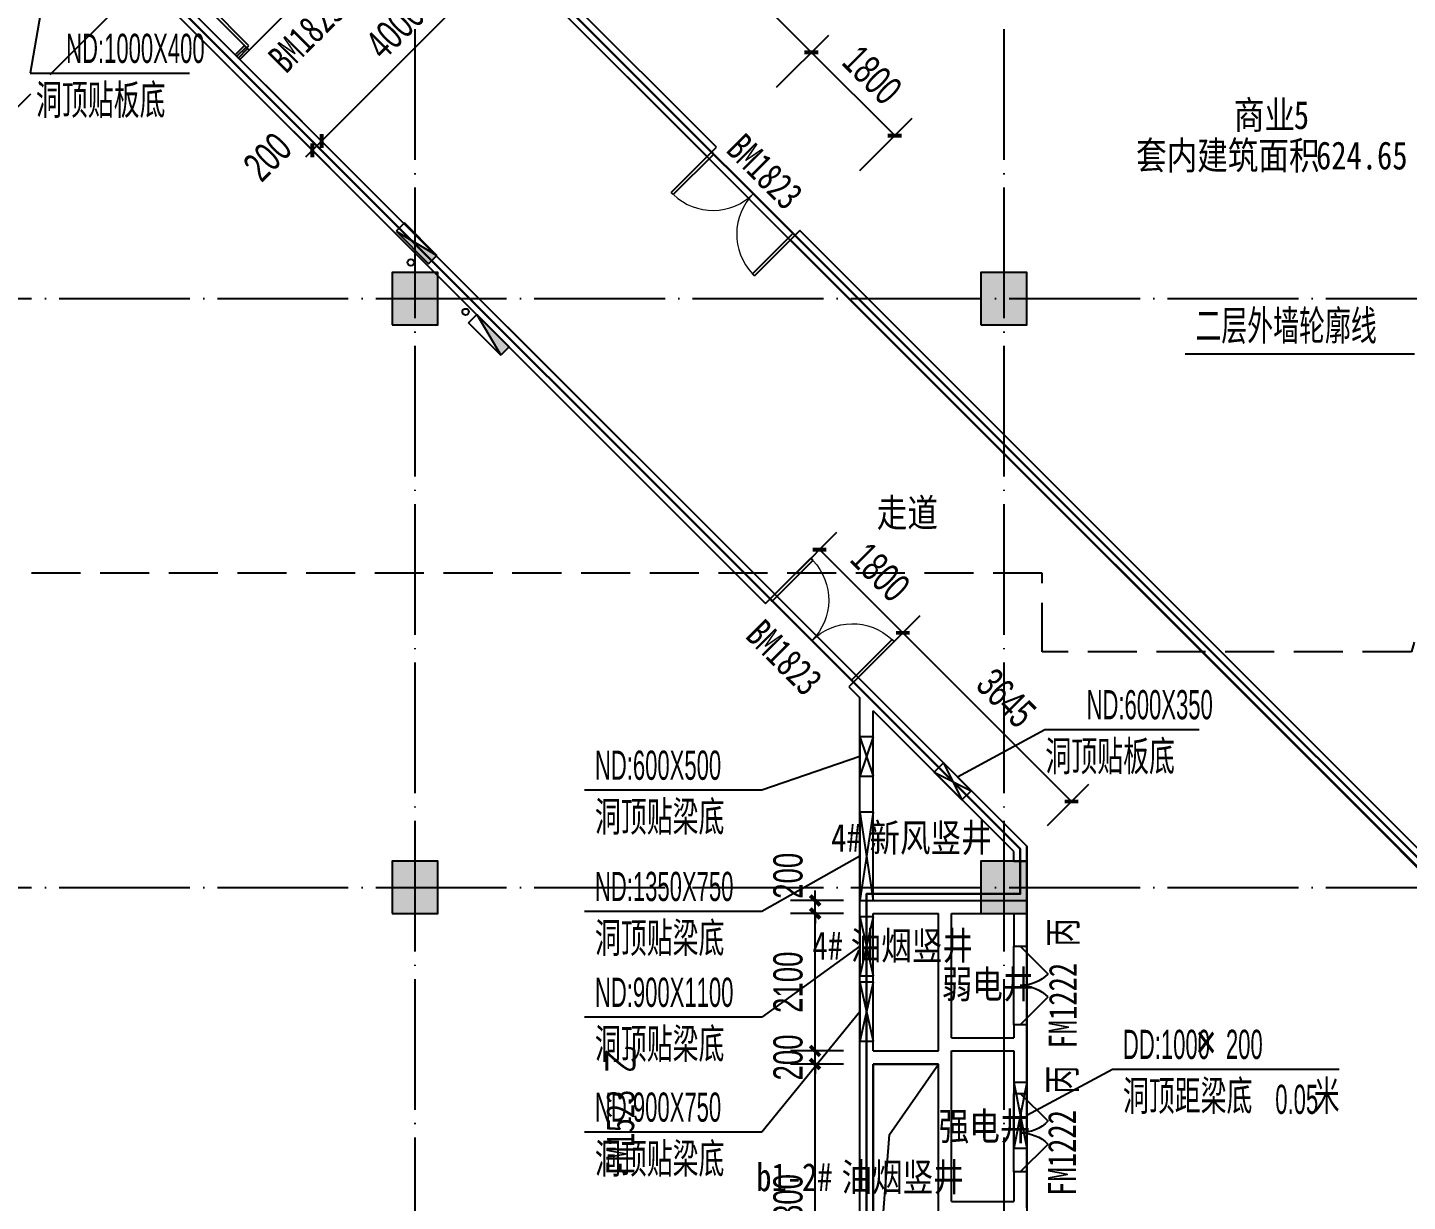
# Model space of a CAD drawing. Extents: x -409435 to 356702, y -107829 to 330904.
# Drawn here: x 71479 to 92568, y 11900 to 29841 of the extents above; entities that cross this region are included whole.
import ezdxf
from ezdxf.xclip import XClip

# ---------------------------------------------------------------- set-up
doc = ezdxf.new("R2010")
doc.units = 0
doc.header["$LTSCALE"] = 1000
doc.header["$MEASUREMENT"] = 0
doc.header["$XCLIPFRAME"] = 0
doc.linetypes.add('104-14# 核心筒$0$DOTE', pattern=[2.42, 2, -0.2, 0.02, -0.2])
doc.linetypes.add('X-104 14#平面$0$109 3#平面$0$DASH', pattern=[0.35, 0.25, -0.1])
for name, color, linetype in [('01-标注_尺寸', 124, 'Continuous'), ('01-标注_符号', 200, 'Continuous'), ('02-TEXT_标注', 130, 'Continuous'), ('104-14# 核心筒$0$A_AXIS-轴线', 36, '104-14# 核心筒$0$DOTE'), ('104-14# 核心筒$0$A_STR-砼柱', 51, 'Continuous'), ('PUB_HATCH', 8, 'Continuous'), ('X-104 14#平面$0$01-标注_符号', 200, 'Continuous'), ('X-104 14#平面$0$02-TEXT_房间', 7, 'Continuous'), ('X-104 14#平面$0$02-TEXT_标注', 130, 'Continuous'), ('X-104 14#平面$0$02-TEXT_门窗', 151, 'Continuous'), ('X-104 14#平面$0$A-C_玻璃幕墙', 140, 'Continuous'), ('X-104 14#平面$0$A-C_门', 150, 'Continuous'), ('X-104 14#平面$0$A-SUR_吊顶', 40, 'Continuous'), ('X-104 14#平面$0$A-TECH_暖通', 6, 'Continuous'), ('X-104 14#平面$0$A-TECH_水', 3, 'Continuous'), ('X-104 14#平面$0$A-TECH_电气', 240, 'Continuous'), ('X-104 14#平面$0$A_STR-砌块墙', 121, 'Continuous'), ('X-104 14#平面$0$DOOR_FIRE', 220, 'Continuous'), ('X-104 14#平面$0$DOOR_FIRE_TEXT', 7, 'Continuous'), ('X-104 14#平面$0$DUCT-新风管立管', 3, 'Continuous'), ('X-104 14#平面$0$DUCT-新风管端线', 2, 'Continuous'), ('建-标注-文本', 254, 'Continuous'), ('建-标注-索引', 75, 'Continuous')]:
    doc.layers.add(name, color=color, linetype=linetype)
doc.layers.add('X-104 14#平面$0$000套内', color=226, linetype='Continuous', lineweight=30, plot=False)
doc.styles.add('_TCH_DIM', font='ros.shx', dxfattribs={"width": 0.8, "height": 2, "bigfont": 'jd.shx'})
doc.styles.add('_TCH_DIM_T3', font='ros.shx', dxfattribs={"width": 0.705882, "bigfont": 'jd.shx'})
doc.styles.add('X-104 14#平面$0$_TCH_DIM', font='ros.shx', dxfattribs={"width": 0.8, "bigfont": 'jd.shx'})
doc.styles.add('X-104 14#平面$0$_TCH_SPACE', font='STXIHEI_0.TTF', dxfattribs={"width": 0.8, "height": 5})
doc.styles.add('X-104 14#平面$0$_TCH_WINDOW', font='STXIHEI_0.TTF', dxfattribs={"width": 0.75, "height": 3.5})
doc.styles.add('X-104 14#平面$0$Standard', font='STXIHEI_0.TTF', dxfattribs={"width": 0.8})
doc.dimstyles.new('_TCH_ARCH&&150', dxfattribs={"dimtxt": 446.25, "dimasz": 150, "dimexe": 375, "dimexo": 450, "dimgap": 189.375, "dimtad": 1, "dimdec": 0, "dimzin": 0, "dimdsep": 46, "dimtxsty": '_TCH_DIM_T3', "dimblk": 'ARCHTICK', "dimcen": 0.09, "dimclrt": 7, "dimazin": 2, "dimtfac": 1, "dimtdec": 0, "dimtix": 1, "dimtmove": 2, "dimatfit": 3, "dimfxl": 0, "dimtolj": 1, "dimtzin": 0, "dimarcsym": 0})

# ---------------------------------------------------------------- blocks, each defined once
blk = doc.blocks.new('_FZH')
blk.add_lwpolyline([(-0.5, -0.5), (0.5, -0.5), (0.5, 0.5), (-0.5, 0.5)], close=True)
at = {"layer": 'PUB_HATCH'}
blk.add_solid([(-0.5, -0.5), (0.5, -0.5), (-0.5, 0.5), (0.5, 0.5)], dxfattribs=at)
blk = doc.blocks.new('104-14# 核心筒')
at = {"layer": '104-14# 核心筒$0$A_AXIS-轴线'}
for p, q in [((77400, 54018.4), (77400, -8545.1)), ((86400, 54018.4), (86400, -8545.1)), ((-24839, 25700), (120259.9, 25700)), ((-24839, 16700), (120259.9, 16700))]:
    blk.add_line(p, q, dxfattribs=at)
blk.add_lwpolyline([(83500, 40800), (68400, 25700)], dxfattribs=at)
at = {"layer": '104-14# 核心筒$0$A_STR-砼柱', "xscale": 700, "yscale": 800, "zscale": 800}
for p in [(77400, 25700), (86400, 25700), (77400, 16700), (86400, 16700)]:
    blk.add_blockref('_FZH', p, dxfattribs=at)
blk = doc.blocks.new('*U424')
blk.add_lwpolyline([(200, 0), (200, 1000), (0, 1000), (0, 0), (200, 0), (0, 1000), (0, 0), (200, 1000)])
blk = doc.blocks.new('X-104 14#平面$0$dd')
at = {"layer": 'X-104 14#平面$0$A-TECH_电气', "rotation": 180}
blk.add_blockref('*U424', (86813, -285384), dxfattribs=at)
blk = doc.blocks.new('X-104 14#平面$0$$TwtSys$00000434')
for p, q in [((-0.5, 0.5), (-0.5, -0.5)), ((-0.5, -0.5), (0.5, 0.5)), ((0.5, 0.5), (-0.5, 0.5)), ((0.5, -0.5), (0.5, 0.5)), ((-0.5, -0.5), (0.5, -0.5))]:
    blk.add_line(p, q)
blk.add_solid([(0.5, -0.5), (0.5, 0.5), (-0.5, -0.5)])
blk = doc.blocks.new('X-104 14#平面$0$A$C324F6C76')
at = {"layer": 'X-104 14#平面$0$A-TECH_水'}
for centre in [(-38565, 26250), (-37726, 25495)]:
    blk.add_circle(centre, 50, dxfattribs=at)
at = {"layer": 'X-104 14#平面$0$A-TECH_水', "xscale": -700, "zscale": 700}
for p, yscale, rotation in [((-38476, 26544), -180, 135.0000100178657), ((-37373, 25145), 180, 134.9999999999995)]:
    blk.add_blockref('X-104 14#平面$0$$TwtSys$00000434', p, dxfattribs=dict(at, yscale=yscale, rotation=rotation))
blk = doc.blocks.new('*U421')
blk.add_lwpolyline([(200, 0), (200, 600), (0, 600), (0, 0), (200, 0), (0, 600), (0, 0), (200, 600)])
blk = doc.blocks.new('*U432')
blk.add_lwpolyline([(200, 0), (200, 1350), (0, 1350), (0, 0), (200, 0), (0, 1350), (0, 0), (200, 1350)])
blk = doc.blocks.new('*U422')
blk.add_lwpolyline([(200, 0), (200, 900), (0, 900), (0, 0), (200, 0), (0, 900), (0, 0), (200, 900)])
blk = doc.blocks.new('X-104 14#平面$0$sdfjladfiididid')
at = {"layer": 'X-104 14#平面$0$A-TECH_暖通'}
for name, p, rotation in [('*U421', (84400, 19000), 180.0000000000004), ('*U421', (85477, 18602), 225.0000000000002), ('*U432', (84400, 17850), 180.0000000000004), ('*U422', (84400, 16250), 180.0000000000004), ('*U422', (84400, 15250), 180.0000000000004)]:
    blk.add_blockref(name, p, dxfattribs=dict(at, rotation=rotation))
blk = doc.blocks.new('X-104 14#平面$0$$DorLib2D$00000002')
for p, q in [((-0.5, 0), (-0.5, 0.4875)), ((-0.475, 0.4875), (-0.5, 0.4875)), ((-0.475, 0), (-0.475, 0.4875)), ((0.475, 0), (0.475, 0.4875)), ((0.475, 0.4875), (0.5, 0.4875)), ((0.5, 0), (0.5, 0.4875)), ((-0.5, 0), (-0.475, 0)), ((0.5, 0), (0.475, 0))]:
    blk.add_line(p, q)
at = {"lineweight": 13}
for centre, start, end in [((-0.4875, 0), 0, 88.53072), ((0.4875, 0), 91.46928, 180)]:
    blk.add_arc(centre, 0.4875, start, end, dxfattribs=at)
blk = doc.blocks.new('X-104 14#平面$0$$DorLib2D$00000116')
at = {"color": 0}
for p, q in [((-0.5, 0), (-0.146, 0.354)), ((0.5, 0), (0.146, 0.354))]:
    blk.add_line(p, q, dxfattribs=at)
for centre, start, end in [((-0.5, 0), 0, 45), ((0.5, 0), 135, 180)]:
    blk.add_arc(centre, 0.5, start, end, dxfattribs=at)
blk = doc.blocks.new('X-104 14#平面')
at = {"layer": 'Defpoints', "color": 1}
blk.add_lwpolyline([(116600.2, 11900), (107450, 11900), (107450, 21300), (102350, 21300), (102350, 18700), (104750, 18700), (104750, 16300), (100150, 16300), (100150, 14800), (104750, 14800), (104750, 12300), (97418.8, 12300), (77552.9, 32183.5), (74724.4, 29355.1), (86750, 17329.5), (86750, 10200), (93750, 10200), (93750, 7900), (95050, 7900), (95050, 8100), (100667.2, 8100), (110242.7, 1395.5), (116600.2, 10475)], close=True, dxfattribs=at)
at = {"layer": 'X-104 14#平面$0$000套内'}
blk.add_lwpolyline([(96133, 32326.4), (85535.9, 35276.2), (87132.4, 41014.3), (83542.7, 42013), (76213.2, 35359.5), (78361.9, 32992.5), (77623.6, 32254.2), (95700, 14177.8), (95700, 21400), (113750, 21400), (113750, 26000), (116750.2, 26000), (116750.2, 38348.2), (99169.4, 43239.7)], close=True, dxfattribs=at)
blk.add_lwpolyline([(71599.5, -2050), (108013.3, -2050), (110308.2, 1227.6), (100422, 8150), (92750, 8150), (92750, 7700), (86650, 7700), (86650, 9600), (84300, 9600), (84300, 16600), (86650, 16600), (86650, 17288.1), (72211.3, 31726.7), (66883.9, 26890.6), (68400, 25220.4), (68400, 6450), (71550, 6450), (71550, -2050)], dxfattribs=at)
at = {"layer": 'X-104 14#平面$0$01-标注_符号'}
blk.add_line((92675.3, 24851.2), (89170.1, 24851.2), dxfattribs=at)
at = {"layer": 'X-104 14#平面$0$A-C_玻璃幕墙'}
for p, q in [((74795.1, 29567.2), (74653.7, 29425.8)), ((74677.3, 29402.2), (74818.7, 29543.6)), ((74865.8, 29496.5), (74795.1, 29567.2)), ((74700.9, 29378.6), (74842.3, 29520)), ((74724.4, 29355.1), (74865.8, 29496.5))]:
    blk.add_line(p, q, dxfattribs=at)
at = {"layer": 'X-104 14#平面$0$A-SUR_吊顶', "linetype": 'X-104 14#平面$0$109 3#平面$0$DASH', "ltscale": 3}
blk.add_lwpolyline([(109062.3, -4432.1), (119297.3, 10714.5), (117562.9, 11100.5), (120741.8, 38794.6), (99426.9, 44725), (92631.2, 20300), (86987.2, 20300), (86987.2, 21500), (8392.2, 21500), (5688.7, 8781.2), (-2733.6, 10571.4), (-6009.8, -4841.7), (40178.1, -2825.1), (39845.1, -4916.4), (83845.6, -2647.5)], close=True, dxfattribs=at)
at = {"layer": 'X-104 14#平面$0$A_STR-砌块墙'}
for p, q in [((77482.1, 32254.2), (81866.2, 27870.1)), ((82007.6, 28011.6), (77765, 32254.2)), ((74724.4, 29355.1), (72388.2, 31691.2)), ((74583, 29213.6), (72246.8, 31549.8)), ((82900, 21179.5), (74724.4, 29355.1)), ((74583, 29213.6), (82758.5, 21038.1)), ((81866.2, 27870.1), (82007.6, 28011.6)), ((83280.4, 26738.8), (83139, 26597.3)), ((83139, 26597.3), (93407, 16329.3)), ((93519.2, 16500), (83280.4, 26738.8)), ((82758.5, 21038.1), (82900, 21179.5)), ((84172.8, 19906.7), (84031.3, 19765.3)), ((84370.7, 19708.8), (84172.8, 19906.7)), ((84031.3, 19765.3), (84200, 19596.6)), ((86750, 17329.5), (84370.7, 19708.8)), ((84200, 16400), (84200, 19596.6)), ((86550, 17246.6), (84400, 19396.6)), ((84400, 16500), (84400, 19396.6)), ((86750, 17100), (86750, 17329.5)), ((86550, 17100), (86550, 17246.6)), ((86550, 17100), (86750, 17100)), ((84400, 16500), (85500, 16500)), ((85500, 16500), (86750, 16500)), ((86750, 15800), (86750, 16500)), ((84200, 14100), (84200, 16400)), ((84400, 16300), (85400, 16300)), ((84400, 14200), (84400, 16300)), ((85400, 14300), (85400, 16300)), ((85600, 16300), (86550, 16300)), ((85600, 14400), (85600, 16300)), ((86550, 16300), (86550, 15800)), ((86550, 15800), (86750, 15800)), ((86750, 14600), (86550, 14600)), ((86550, 14600), (86550, 14400)), ((86750, 14300), (86750, 14600)), ((85600, 14400), (86550, 14400)), ((84400, 14200), (85400, 14200)), ((85400, 14200), (85400, 14300)), ((85600, 14100), (85600, 14200)), ((85600, 14200), (86550, 14200)), ((86550, 14200), (86550, 13550)), ((86750, 13550), (86750, 14300)), ((84200, 9500), (84200, 14100)), ((84400, 14000), (85400, 14000)), ((84400, 9700), (84400, 14000)), ((85400, 11800), (85400, 14000)), ((85600, 11900), (85600, 14100)), ((86550, 13550), (86750, 13550)), ((86750, 12350), (86550, 12350)), ((86550, 12350), (86550, 11900)), ((86750, 11800), (86750, 12350)), ((85600, 11900), (86550, 11900))]:
    blk.add_line(p, q, dxfattribs=at)
at = {"layer": 'X-104 14#平面$0$DOOR_FIRE'}
for p, q in [((86550, 14600), (86550, 15800)), ((86750, 14600), (86750, 15800)), ((86550, 12350), (86550, 13550)), ((86750, 12350), (86750, 13550))]:
    blk.add_line(p, q, dxfattribs=at)
at = {"layer": 'X-104 14#平面$0$DUCT-新风管立管'}
for p, q in [((85400, 14000), (84400, 14000)), ((84400, 14000), (84400, 9700)), ((85400, 9700), (85400, 14000))]:
    blk.add_line(p, q, dxfattribs=at)
at = {"layer": 'X-104 14#平面$0$DUCT-新风管端线'}
for p, q in [((84650, 12925), (85400, 14000)), ((84400, 9700), (84650, 12925))]:
    blk.add_line(p, q, dxfattribs=at)
ref = blk.add_blockref('104-14# 核心筒', (0, 0))
XClip(ref).set_block_clipping_path([(-38664.3623821461, -25500), (139216.5485069363, 330900)])
for name, p in [('X-104 14#平面$0$dd', (-62.7, 299100)), ('X-104 14#平面$0$A$C324F6C76', (115900, 0)), ('X-104 14#平面$0$sdfjladfiididid', (0, 0))]:
    blk.add_blockref(name, p)
at = {"layer": 'X-104 14#平面$0$A-C_门'}
ref = blk.add_blockref('X-104 14#平面$0$$DorLib2D$00000002', (75466.9, 30168.2), dxfattribs=dict(at, xscale=-1800, yscale=1800, zscale=100, rotation=45.00000000000025))
ref.add_attrib('A', 'BM1823', (75424.7, 29121.6), dxfattribs={"layer": 'X-104 14#平面$0$02-TEXT_门窗', "height": 428.14, "rotation": 45, "style": 'X-104 14#平面$0$_TCH_WINDOW', "width": 0.75})
ref = blk.add_blockref('X-104 14#平面$0$$DorLib2D$00000002', (82573.3, 27304.4), dxfattribs=dict(at, xscale=-1800, yscale=-1800, zscale=200, rotation=315))
ref.add_attrib('A', 'BM1823', (82134.2, 27954.1), dxfattribs={"layer": 'X-104 14#平面$0$02-TEXT_门窗', "height": 428.14, "rotation": 315, "style": 'X-104 14#平面$0$_TCH_WINDOW', "width": 0.75})
ref = blk.add_blockref('X-104 14#平面$0$$DorLib2D$00000002', (83465.7, 20472.4), dxfattribs=dict(at, xscale=1800, yscale=-1800, zscale=200, rotation=135))
ref.add_attrib('A', 'BM1823', (82431.3, 20526.8), dxfattribs={"layer": 'X-104 14#平面$0$02-TEXT_门窗', "height": 428.14, "rotation": 315, "style": 'X-104 14#平面$0$_TCH_WINDOW', "width": 0.75})
at = {"layer": 'X-104 14#平面$0$DOOR_FIRE', "xscale": 1200, "yscale": -1200, "zscale": 200, "rotation": 90}
for p in [(86650, 15200), (86650, 12950)]:
    blk.add_blockref('X-104 14#平面$0$$DorLib2D$00000116', p, dxfattribs=at)
at = {"layer": 'X-104 14#平面$0$02-TEXT_房间', "style": 'X-104 14#平面$0$_TCH_SPACE', "width": 0.8}
for s, height, p in [('商业', 428.14, (89914.4, 28290.9)), ('5', 428.1, (90831.5, 28290.9)), ('走道', 428.14, (84457.5, 22210.7))]:
    blk.add_text(s, height=height, dxfattribs=at).set_placement(p)
at = {"layer": 'X-104 14#平面$0$02-TEXT_标注', "width": 0.8}
for s, height, style, p in [('套内建筑面积', 428.14, 'X-104 14#平面$0$Standard', (88420.7, 27673.3)), ('624.65', 428.14, 'X-104 14#平面$0$Standard', (91171.8, 27673.3)), ('二层外墙轮廓线', 520.93, 'X-104 14#平面$0$_TCH_DIM', (89327.6, 25008.7)), ('新风竖井', 428.14, 'X-104 14#平面$0$Standard', (84344.8, 17244.7)), ('4#', 428.14, 'X-104 14#平面$0$Standard', (83760.7, 17244.7)), ('油烟竖井', 428.14, 'X-104 14#平面$0$Standard', (84058.5, 15595.2, 3000)), ('4#', 428.14, 'X-104 14#平面$0$Standard', (83474.3, 15595.2, 3000)), ('弱电井', 428.14, 'X-104 14#平面$0$Standard', (85449.7, 15005.6)), ('强电井', 428.14, 'X-104 14#平面$0$Standard', (85404.2, 12835.1)), ('b1-2#', 428.14, 'X-104 14#平面$0$Standard', (82616, 12057.1)), ('油烟竖井', 428.14, 'X-104 14#平面$0$Standard', (83919.1, 12057.1))]:
    blk.add_text(s, height=height, dxfattribs=dict(at, style=style)).set_placement(p)
at = {"layer": 'X-104 14#平面$0$DOOR_FIRE_TEXT', "style": 'X-104 14#平面$0$_TCH_WINDOW', "width": 0.75}
for s, height, p in [('丙', 428.1, (87514.1, 15791.7)), ('FM1222', 428.14, (87514.1, 14235.6)), ('乙', 428.1, (80750, 13854.4)), ('丙', 428.1, (87500.8, 13541.7)), ('FM1523', 428.14, (80750, 12298.3)), ('FM1222', 428.14, (87500.8, 11985.6))]:
    blk.add_text(s, height=height, rotation=90, dxfattribs=at).set_placement(p)
blk = doc.blocks.new('ddcc')
at = {"layer": '01-标注_符号'}
for p, q in [((86750, 13216), (88062, 13919)), ((88062, 13919), (91523, 13919))]:
    blk.add_line(p, q, dxfattribs=at)
at = {"layer": '02-TEXT_标注', "style": '_TCH_DIM'}
for s, height, width, p in [('DD:1000', 446.2, 0.564706, (88220, 14077)), ('×', 521, 0.8, (89328, 14077)), ('200', 446.2, 0.564706, (89794, 14077)), ('洞顶距梁底', 520.9, 0.8, (88220, 13237)), ('米', 521, 0.8, (91136, 13237)), ('0.05', 446.2, 0.564706, (90548, 13237))]:
    blk.add_text(s, height=height, dxfattribs=dict(at, width=width)).set_placement(p)
blk = doc.blocks.new('sjdfadsfiididdi')
at = {"layer": '建-标注-索引'}
for p, q in [((71871, 31216), (71520, 29143)), ((71520, 29143), (73956, 29143)), ((85689, 18390), (87024, 19112)), ((87024, 19112), (89384, 19112)), ((84200, 18700), (82701, 18186)), ((82701, 18186), (79993, 18186)), ((84200, 17175), (82701, 16333)), ((82701, 16333), (79993, 16333)), ((84200, 15800), (82701, 14716)), ((84200, 14800), (82701, 12960)), ((82701, 14716), (79993, 14716)), ((82701, 12960), (79993, 12960))]:
    blk.add_line(p, q, dxfattribs=at)
at = {"layer": '建-标注-文本', "style": '_TCH_DIM'}
for s, height, width, p in [('ND:1000X400', 446.25, 0.564706, (72068, 29301)), ('洞顶贴板底', 520.9, 0.8, (71607, 28461)), ('ND:600X350', 446.2, 0.564706, (87664, 19269)), ('洞顶贴板底', 520.9, 0.8, (87035, 18429)), ('ND:600X500', 446.2, 0.564706, (80150, 18344)), ('洞顶贴梁底', 520.9, 0.8, (80150, 17504)), ('ND:1350X750', 446.25, 0.564706, (80150, 16491)), ('洞顶贴梁底', 520.9, 0.8, (80150, 15651)), ('ND:900X1100', 446.25, 0.564706, (80150, 14873)), ('洞顶贴梁底', 520.9, 0.8, (80150, 14033)), ('ND:900X750', 446.2, 0.564706, (80150, 13118)), ('洞顶贴梁底', 520.9, 0.8, (80150, 12278))]:
    blk.add_text(s, height=height, dxfattribs=dict(at, width=width)).set_placement(p)
blk = doc.blocks.new('_ArchTick')
at = {"color": 0, "linetype": 'ByBlock', "const_width": 0.4}
blk.add_lwpolyline([(-0.5, -0.5), (0.5, 0.5)], dxfattribs=at)
blk = doc.blocks.new('*D1007')
at = {"layer": '01-标注_尺寸', "color": 0, "lineweight": -2, "transparency": 16777216}
for p, q in [((78683, 33173), (79481, 33970)), ((79216, 33705), (83459, 29463)), ((82926, 28930), (83724, 29728))]:
    blk.add_line(p, q, dxfattribs=at)
at = {"layer": 'Defpoints', "color": 0, "transparency": 16777216}
for p in [(78365, 32854), (83459, 29463), (82608, 28612)]:
    blk.add_point(p, dxfattribs=at)
at = {"layer": '01-标注_尺寸', "color": 0, "lineweight": -2, "transparency": 16777216, "xscale": 150, "yscale": 150, "zscale": 150}
for p, rotation in [((79216, 33705), 135.0000000000001), ((83459, 29463), 315.0000000000001)]:
    blk.add_blockref('_ArchTick', p, dxfattribs=dict(at, rotation=rotation))
at = {"layer": '01-标注_尺寸', "color": 7, "transparency": 16777216, "insert": (81629, 31876), "char_height": 446.2, "attachment_point": 5, "rotation": 315, "style": '_TCH_DIM_T3'}
blk.add_mtext('\\A1;6000', dxfattribs=at)
blk = doc.blocks.new('*D1008')
at = {"layer": '01-标注_尺寸', "color": 0, "lineweight": -2, "transparency": 16777216}
for p, q in [((82926, 28930), (83724, 29728)), ((83459, 29463), (84732, 28190)), ((84199, 27657), (84997, 28455))]:
    blk.add_line(p, q, dxfattribs=at)
at = {"layer": 'Defpoints', "color": 0, "transparency": 16777216}
for p in [(82608, 28612), (84732, 28190), (83881, 27339)]:
    blk.add_point(p, dxfattribs=at)
at = {"layer": '01-标注_尺寸', "color": 0, "lineweight": -2, "transparency": 16777216, "xscale": 150, "yscale": 150, "zscale": 150}
for p, rotation in [((83459, 29463), 135.0000000000003), ((84732, 28190), 315.0000000000003)]:
    blk.add_blockref('_ArchTick', p, dxfattribs=dict(at, rotation=rotation))
at = {"layer": '01-标注_尺寸', "color": 7, "transparency": 16777216, "insert": (84387, 29118), "char_height": 446.2, "attachment_point": 5, "rotation": 315, "style": '_TCH_DIM_T3'}
blk.add_mtext('\\A1;1800', dxfattribs=at)
blk = doc.blocks.new('*D1009')
at = {"layer": '01-标注_尺寸', "color": 0, "lineweight": -2, "transparency": 16777216}
for p, q in [((83950, 16500), (83140, 16500)), ((83515, 16500), (83515, 16650)), ((83515, 16300), (83515, 16500)), ((83950, 16300), (83140, 16300)), ((83515, 16300), (83515, 16150))]:
    blk.add_line(p, q, dxfattribs=at)
at = {"layer": 'Defpoints', "color": 0, "transparency": 16777216}
for p in [(83515, 16500), (84400, 16500), (84400, 16300)]:
    blk.add_point(p, dxfattribs=at)
at = {"layer": '01-标注_尺寸', "color": 0, "lineweight": -2, "transparency": 16777216, "xscale": 150, "yscale": 150, "zscale": 150}
for p, rotation in [((83515, 16500), 270), ((83515, 16300), 90)]:
    blk.add_blockref('_ArchTick', p, dxfattribs=dict(at, rotation=rotation))
at = {"layer": '01-标注_尺寸', "color": 7, "transparency": 16777216, "insert": (83103, 16877), "char_height": 446.2, "attachment_point": 5, "rotation": 90, "style": '_TCH_DIM_T3'}
blk.add_mtext('\\A1;200', dxfattribs=at)
blk = doc.blocks.new('*D1010')
at = {"layer": '01-标注_尺寸', "color": 0, "lineweight": -2, "transparency": 16777216}
for p, q in [((83950, 16300), (83140, 16300)), ((83515, 14200), (83515, 16300)), ((83950, 14200), (83140, 14200))]:
    blk.add_line(p, q, dxfattribs=at)
at = {"layer": 'Defpoints', "color": 0, "transparency": 16777216}
for p in [(83515, 16300), (84400, 16300), (84400, 14200)]:
    blk.add_point(p, dxfattribs=at)
at = {"layer": '01-标注_尺寸', "color": 0, "lineweight": -2, "transparency": 16777216, "xscale": 150, "yscale": 150, "zscale": 150}
for p, rotation in [((83515, 16300), 90), ((83515, 14200), 270)]:
    blk.add_blockref('_ArchTick', p, dxfattribs=dict(at, rotation=rotation))
at = {"layer": '01-标注_尺寸', "color": 7, "transparency": 16777216, "insert": (83103, 15250), "char_height": 446.2, "attachment_point": 5, "rotation": 90, "style": '_TCH_DIM_T3'}
blk.add_mtext('\\A1;2100', dxfattribs=at)
blk = doc.blocks.new('*D1011')
at = {"layer": '01-标注_尺寸', "color": 0, "lineweight": -2, "transparency": 16777216}
for p, q in [((83515, 14200), (83515, 14350)), ((83950, 14200), (83140, 14200)), ((83515, 14000), (83515, 14200)), ((83950, 14000), (83140, 14000)), ((83515, 14000), (83515, 13850))]:
    blk.add_line(p, q, dxfattribs=at)
at = {"layer": 'Defpoints', "color": 0, "transparency": 16777216}
for p in [(83515, 14200), (84400, 14200), (84400, 14000)]:
    blk.add_point(p, dxfattribs=at)
at = {"layer": '01-标注_尺寸', "color": 0, "lineweight": -2, "transparency": 16777216, "xscale": 150, "yscale": 150, "zscale": 150}
for p, rotation in [((83515, 14200), 270), ((83515, 14000), 90)]:
    blk.add_blockref('_ArchTick', p, dxfattribs=dict(at, rotation=rotation))
at = {"layer": '01-标注_尺寸', "color": 7, "transparency": 16777216, "insert": (83103, 14100), "char_height": 446.2, "attachment_point": 5, "rotation": 90, "style": '_TCH_DIM_T3'}
blk.add_mtext('\\A1;200', dxfattribs=at)
blk = doc.blocks.new('*D1012')
at = {"layer": '01-标注_尺寸', "color": 0, "lineweight": -2, "transparency": 16777216}
for p, q in [((83950, 14000), (83140, 14000)), ((83515, 9700), (83515, 14000)), ((83950, 9700), (83140, 9700))]:
    blk.add_line(p, q, dxfattribs=at)
at = {"layer": 'Defpoints', "color": 0, "transparency": 16777216}
for p in [(83515, 14000), (84400, 14000), (84400, 9700)]:
    blk.add_point(p, dxfattribs=at)
at = {"layer": '01-标注_尺寸', "color": 0, "lineweight": -2, "transparency": 16777216, "xscale": 150, "yscale": 150, "zscale": 150}
for p, rotation in [((83515, 14000), 90), ((83515, 9700), 270)]:
    blk.add_blockref('_ArchTick', p, dxfattribs=dict(at, rotation=rotation))
at = {"layer": '01-标注_尺寸', "color": 7, "transparency": 16777216, "insert": (83103, 11850), "char_height": 446.2, "attachment_point": 5, "rotation": 90, "style": '_TCH_DIM_T3'}
blk.add_mtext('\\A1;4300', dxfattribs=at)
blk = doc.blocks.new('*D1163')
at = {"layer": '01-标注_尺寸', "color": 0, "lineweight": -2, "transparency": 16777216}
for p, q in [((84491, 20225), (85121, 20855)), ((84856, 20590), (87433, 18012)), ((87068, 17648), (87698, 18278))]:
    blk.add_line(p, q, dxfattribs=at)
at = {"layer": 'Defpoints', "color": 0, "transparency": 16777216}
for p in [(84173, 19907), (87433, 18012), (86750, 17329)]:
    blk.add_point(p, dxfattribs=at)
at = {"layer": '01-标注_尺寸', "color": 0, "lineweight": -2, "transparency": 16777216, "xscale": 150, "yscale": 150, "zscale": 150}
for p, rotation in [((84856, 20590), 135.0000000000001), ((87433, 18012), 315.0000000000001)]:
    blk.add_blockref('_ArchTick', p, dxfattribs=dict(at, rotation=rotation))
at = {"layer": '01-标注_尺寸', "color": 7, "transparency": 16777216, "insert": (86436, 19593), "char_height": 446.2, "attachment_point": 5, "rotation": 315, "style": '_TCH_DIM_T3'}
blk.add_mtext('\\A1;3645', dxfattribs=at)
blk = doc.blocks.new('*D1164')
at = {"layer": '01-标注_尺寸', "color": 0, "lineweight": -2, "transparency": 16777216}
for p, q in [((83218, 21498), (83848, 22128)), ((83583, 21862), (84856, 20590)), ((84491, 20225), (85121, 20855))]:
    blk.add_line(p, q, dxfattribs=at)
at = {"layer": 'Defpoints', "color": 0, "transparency": 16777216}
for p in [(82900, 21180), (84856, 20590), (84173, 19907)]:
    blk.add_point(p, dxfattribs=at)
at = {"layer": '01-标注_尺寸', "color": 0, "lineweight": -2, "transparency": 16777216, "xscale": 150, "yscale": 150, "zscale": 150}
for p, rotation in [((83583, 21862), 135), ((84856, 20590), 315)]:
    blk.add_blockref('_ArchTick', p, dxfattribs=dict(at, rotation=rotation))
at = {"layer": '01-标注_尺寸', "color": 7, "transparency": 16777216, "insert": (84511, 21518), "char_height": 446.2, "attachment_point": 5, "rotation": 315, "style": '_TCH_DIM_T3'}
blk.add_mtext('\\A1;1800', dxfattribs=at)
blk = doc.blocks.new('*D2117')
at = {"layer": '01-标注_尺寸', "color": 0, "lineweight": -2, "transparency": 16777216}
for p, q in [((77942, 31795), (79066, 30671)), ((75972, 28107), (78801, 30936)), ((75113, 28966), (76237, 27842))]:
    blk.add_line(p, q, dxfattribs=at)
at = {"layer": 'Defpoints', "color": 0, "transparency": 16777216}
for p in [(77624, 32113), (78801, 30936), (74795, 29284)]:
    blk.add_point(p, dxfattribs=at)
at = {"layer": '01-标注_尺寸', "color": 0, "lineweight": -2, "transparency": 16777216, "xscale": 150, "yscale": 150, "zscale": 150}
for p, rotation in [((78801, 30936), 45.00000000000078), ((75972, 28107), 225.0000000000008)]:
    blk.add_blockref('_ArchTick', p, dxfattribs=dict(at, rotation=rotation))
at = {"layer": '01-标注_尺寸', "color": 7, "transparency": 16777216, "insert": (77095, 29813), "char_height": 446.2, "attachment_point": 5, "rotation": 45, "style": '_TCH_DIM_T3'}
blk.add_mtext('\\A1;4000', dxfattribs=at)
blk = doc.blocks.new('*D2118')
at = {"layer": '01-标注_尺寸', "color": 0, "lineweight": -2, "transparency": 16777216}
for p, q in [((75113, 28966), (76237, 27842)), ((74972, 28825), (76096, 27701)), ((75831, 27966), (75972, 28107)), ((75972, 28107), (76078, 28213)), ((75831, 27966), (75725, 27860))]:
    blk.add_line(p, q, dxfattribs=at)
at = {"layer": 'Defpoints', "color": 0, "transparency": 16777216}
for p in [(74654, 29143), (74795, 29284), (75972, 28107)]:
    blk.add_point(p, dxfattribs=at)
at = {"layer": '01-标注_尺寸', "color": 0, "lineweight": -2, "transparency": 16777216, "xscale": 150, "yscale": 150, "zscale": 150}
for p, rotation in [((75831, 27966), 45), ((75972, 28107), 225)]:
    blk.add_blockref('_ArchTick', p, dxfattribs=dict(at, rotation=rotation))
at = {"layer": '01-标注_尺寸', "color": 7, "transparency": 16777216, "insert": (75147, 27865), "char_height": 446.2, "attachment_point": 5, "rotation": 45, "style": '_TCH_DIM_T3'}
blk.add_mtext('\\A1;200', dxfattribs=at)

msp = doc.modelspace()

# ---------------------------------------------------------------- block references
for name in ['X-104 14#平面', 'ddcc', 'sjdfadsfiididdi']:
    msp.add_blockref(name, (0, 0))

# ---------------------------------------------------------------- dimensions: what is measured, and where the dimension line sits
at = {"layer": '01-标注_尺寸'}
for base, p1, p2, picture, middle in [((83458.7, 29462.7), (78365.2, 32854.4), (82607.9, 28611.8), '*D1007', (81629.1, 31875.7)), ((84731.5, 28189.9), (82607.9, 28611.8), (83880.7, 27339), '*D1008', (84386.8, 29118))]:
    dim = msp.add_linear_dim(base=base, p1=p1, p2=p2, angle=315, dimstyle='_TCH_ARCH&&150', override={"dimgap": 0}, dxfattribs=at)
    dim.commit()
    dim.dimension.update_dxf_attribs({"geometry": picture, "text_midpoint": middle, "dimtype": 161, "text_rotation": 315})
for p1, p2, distance, picture, middle in [((74795.1, 29284.3), (77623.6, 32112.8), -1664.7, '*D2117', (77094.8, 29813.1)), ((82900, 21179.5), (84172.8, 19906.7), 965.7, '*D1164', (84510.9, 21517.7)), ((84172.8, 19906.7), (86750, 17329.5), 965.7, '*D1163', (86435.9, 19592.7)), ((84400, 14200), (84400, 16300), 884.5, '*D1010', (83103, 15250)), ((84400, 14000), (84400, 14200), 884.5, '*D1011', (83103, 14100)), ((84400, 9700), (84400, 14000), 884.5, '*D1012', (83103, 11850))]:
    dim = msp.add_aligned_dim(p1=p1, p2=p2, distance=distance, dimstyle='_TCH_ARCH&&150', dxfattribs=at)
    dim.commit()
    dim.dimension.update_dxf_attribs({"geometry": picture, "text_midpoint": middle})
for base, p1, p2, angle, picture, middle in [((75972.2, 28107.2), (74653.7, 29142.9), (74795.1, 29284.3), 45, '*D2118', (75146.7, 27865.1)), ((83515.5, 16500), (84400, 16300), (84400, 16500), 90, '*D1009', (83103, 16876.8))]:
    dim = msp.add_linear_dim(base=base, p1=p1, p2=p2, angle=angle, dimstyle='_TCH_ARCH&&150', dxfattribs=at)
    dim.commit()
    dim.dimension.update_dxf_attribs({"geometry": picture, "text_midpoint": middle, "dimtype": 161})

doc.saveas('drawing.dxf')
